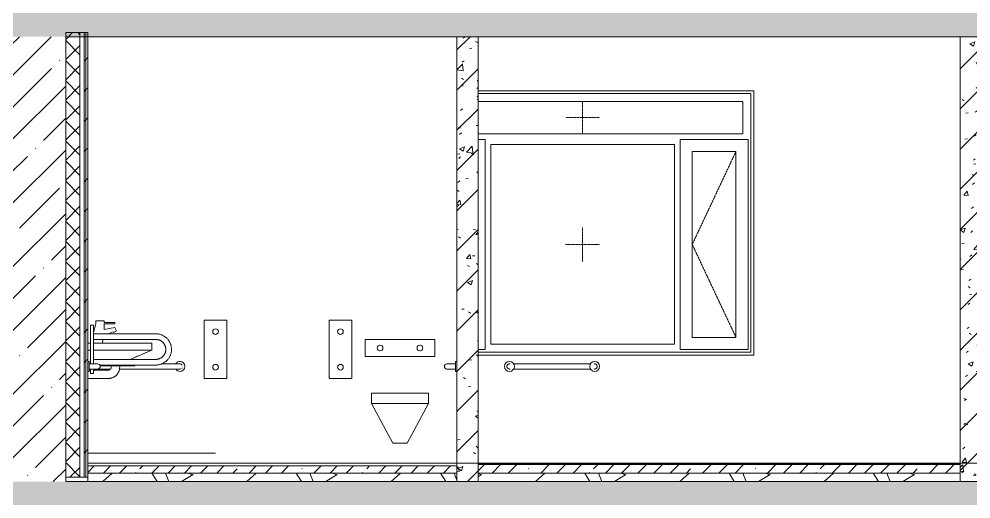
# Model space of a CAD drawing. Header units: millimetres. Extents: x -515342 to 330399, y -224905 to 507333.
# Drawn here: x 143477 to 150181, y 91179 to 94556 of the extents above; entities that cross this region are included whole.
import ezdxf

# ---------------------------------------------------------------- set-up
doc = ezdxf.new("R2010")
doc.units = ezdxf.units.MM
doc.linetypes.add('ASVP_Штриховая_ш2 п1', pattern=[3, 2, -1])
doc.layers.get('0').update_dxf_attribs({"lineweight": 0})
for name, color, linetype, lineweight in [('Линии', 7, 'Continuous', 0), ('Оборудование', 7, 'Continuous', 0), ('Окна', 7, 'Continuous', 0), ('Окна открывание', 7, 'Continuous', 0), ('Перекрытие', 7, 'Continuous', 0), ('Сантехника', 7, 'Continuous', 0), ('Стены внутренние', 7, 'Continuous', 0), ('Стены наружные', 7, 'Continuous', 0), ('Стены несущие', 7, 'Continuous', 0), ('Стены отделка', 7, 'Continuous', 0), ('Стены перегородки', 7, 'Continuous', 0), ('Стены штриховка', 7, 'Continuous', 0)]:
    doc.layers.add(name, color=color, linetype=linetype, lineweight=lineweight)
pattern_1 = [(45, (136801.12, 95610.5), (-224.5064, 224.5064), []), (45, (137025.63, 95610.5), (-224.5064, 224.5064), [396.875, -79.375, 3.353, -76.022])]
pattern_2 = [(45, (136801.12, 95610.5), (-141.4214, 141.4214), [])]
pattern_3 = [(50, (136801.12, 95610.5), (364.368, -31.878), [38.1, -419.1]), (355, (136801.12, 95610.5), (-70.486, 382.113), [30.48, -335.28]), (100.451, (136831.5, 95607.84), (293.885, 350.233), [32.38, -356.18]), (46.184, (136801.12, 95712.1), (542.158, -84.086), [57.15, -628.65]), (96.636, (136846.3, 95705.1), (474.805, 494.855), [48.57, -534.27]), (351.184, (136801.1, 95712.1), (474.81, 494.85), [45.72, -502.92]), (21, (136851.92, 95686.7), (303.2285, -204.5305), [38.1, -419.1]), (326, (136851.92, 95686.7), (123.604, 368.376), [30.48, -335.28]), (71.451, (136877.2, 95669.65), (426.834, 163.843), [32.38, -356.18]), (37.5, (136801.12, 95610.49), (6.1766, 169.1102), [16.764, -314.452, 16.764, -323.596, -336.55]), (37.5, (136801.12, 95610.49), (6.1766, 169.1102), [-671.576, 16.764, -319.786]), (7.5, (136801.12, 95610.5), (133.6389, 200.3615), [16.764, -177.292, 16.764, -306.832, -128.27]), (7.5, (136801.12, 95610.5), (133.6389, 200.3615), [-517.652, 16.764, -111.506]), (327.5, (136687.84, 95610.49), (271.1818, -11.4584), [16.764, -110.236, 16.764, -379.476, -525.78]), (327.5, (136687.84, 95610.49), (271.1818, -11.4584), [-523.24, 16.764, -509.016]), (317.5, (136637.04, 95610.5), (296.2585, 50.853), [16.764, -148.336, 16.764, -246.38, -373.38]), (317.5, (136637.04, 95610.5), (296.2585, 50.853), [-428.244, 16.764, -356.616])]
pattern_4 = [(45, (136801.12, 95610.5), (-106.066, 106.066), [])]
pattern_5 = [(228.013, (137532.64, 96626.49), (-8127.9666, -9144.02968), [136.69, -13532.193]), (184.97, (137441.203, 96524.893), (12191.99547, 1016.05502), [234.562, -23221.62]), (132.51, (137207.52, 96504.57), (10159.9124, -11176.07977), [165.393, -16373.89]), (267.274, (136811.283, 96250.573), (1015.88953, 20320.00577), [213.602, -21146.575]), (292.834, (136801.123, 96037.213), (-5080.07417, 12191.97012), [209.453, -20735.923]), (357.274, (136882.403, 95844.173), (-20320.00577, 1015.88953), [213.602, -21146.575]), (37.694, (137095.763, 95834.013), (-13208.04272, -10159.94461), [282.477, -27965.247]), (72.255, (137319.283, 96006.733), (7112.12749, 22351.9589), [266.688, -26402.102]), (121.43, (137400.563, 96260.733), (-8128.10005, 13207.93827), [214.325, -21218.218]), (175.236, (137288.8, 96443.61), (11175.99406, -1016.0697), [244.685, -11989.575]), (222.397, (137044.963, 96463.933), (-12192.085586, -11175.90729), [316.43, -31326.71]), (138.814, (137817.12, 96240.41), (-7111.9922, 6096.0098), [108, -10692.226]), (171.469, (137735.843, 96311.533), (13207.99153, -2032.05404), [205.473, -20341.855]), (225, (137532.64, 96342), (1e-13, -1016), [143.684, -1293.16]), (203.199, (137461.52, 96463.93), (5079.9856, 2032.0367), [77.377, -7660.25]), (291.801, (137390.4, 96433.45), (-1015.9787, 3048.0072), [109.426, -5361.9]), (30.964, (137431.04, 96331.85), (3047.9913, 2032.0134), [177.73, -5746.52]), (161.565, (137583.44, 96423.3), (2031.999, -1016.0024), [128.515, -3084.36]), (16.39, (136801.12, 96433.453), (10159.97517, 3048.0812), [180.035, -17823.53]), (70.346, (136973.84, 96484.25), (-4064.0339, -11175.98797), [151.04, -14952.887]), (293.199, (137583.44, 96626.49), (-2032.0367, 5079.9856), [154.75, -7582.873]), (343.61, (137644.4, 96484.253), (-10159.97517, 3048.0812), [180.035, -17823.53]), (339.444, (136801.12, 95803.53), (-5080.0015, 2031.9962), [173.614, -8507.094]), (294.775, (136963.68, 95742.57), (-5079.9732, 11176.0126), [145.47, -14401.437]), (66.801, (137593.6, 95610.49), (2032.0367, 5079.9856), [154.75, -7582.873]), (17.354, (137654.56, 95752.73), (-13208.0015, -4063.99474), [170.313, -16860.95]), (69.444, (137095.76, 95610.49), (-2031.9962, -5080.0015), [86.807, -8593.9]), (101.31, (137532.64, 95610.5), (-1016.0048, 4063.999), [51.806, -5128.797]), (165.964, (137522.48, 95661.3), (3048.0036, -1015.9877), [209.453, -3979.62]), (186.009, (137319.28, 95712.093), (10159.99987, 1015.9998), [194.107, -19216.546]), (303.69, (137431.04, 96240.4), (-1015.9976, 2032.0017), [146.53, -3516.71]), (353.157, (137512.323, 96118.493), (17271.99206, -2032.06884), [255.823, -25326.404]), (60.945, (137766.32, 96088.01), (-4064.0497, -7111.97225), [104.603, -10355.757]), (90, (137817.1, 96179.5), (-1016, 1016), [60.96, -955.04]), (120.256, (137298.96, 95742.57), (4063.9449, -7112.03103), [141.147, -13973.576]), (48.013, (137227.84, 95864.49), (8127.9666, 9144.02968), [273.377, -13395.505]), (0, (137410.7, 96067.7), (1016, 1016), [264.16, -751.84]), (325.305, (137674.88, 96067.69), (-10160.01873, 7111.97318), [160.644, -15903.726]), (254.055, (137806.96, 95976.25), (-1015.9713, -4064.0072), [147.93, -7248.66]), (207.646, (137766.323, 95834.013), (-19303.99578, -10160.00796), [240.858, -23844.986]), (175.426, (137552.963, 95722.253), (-13207.99929, 1016.01778), [254.812, -25226.34])]
pattern_6 = [(45, (136801.12, 95610.5), (-114.0493, 114.0493), []), (45, (136915.17, 95610.5), (-114.0493, 114.0493), [201.613, -40.323, 3.353, -36.97])]

# ---------------------------------------------------------------- blocks, each defined once
blk = doc.blocks.new('Окно_ПВХ_3Створки_1Фрамуга-верх - АР_Окно_ОП_1820_h_х2370_3ст2фр-в-V32-О_АР_П_Разрез 1-1')
at = {"layer": 'Окна'}
h = blk.add_hatch(dxfattribs=at)
h.set_pattern_fill('FP_5', color=256, style=0, pattern_type=2)
h.set_pattern_definition([(236.31, (49717.4, 8823.7), (-1777.996, -3556.002), [641.07, -5769.6]), (236.31, (49752.95, 8717), (-1777.996, -3556.002), [384.64, -6026.03]), (236.31, (49539.6, 8717), (-1777.996, -3556.002), [384.64, -6026.03])])
h.paths.add_polyline_path([(60067.1, 4285), (60375.1, 4285), (60375.1, 5593), (60067.1, 5593), (60067.1, 4593)])
at = {"layer": 'Окна', "color": 253, "true_color": 0xaaaaaa}
for p, q in [((58560, 6000), (60480.1, 6000)), ((58560, 6000), (60480.1, 6000)), ((60480.1, 6000), (60480.1, 4180)), ((60480.1, 6000), (60480.1, 4180)), ((60424.1, 5944), (58560, 5944)), ((60424.1, 5718), (60424.1, 5944)), ((60424.1, 5718), (58560, 5718)), ((58608.1, 5678), (58560, 5678)), ((58608.1, 4200), (58608.1, 5678)), ((58648.1, 5642), (58648.1, 4236)), ((59942.1, 5642), (58648.1, 5642)), ((59942.1, 5642), (59942.1, 4236)), ((60460.1, 5678), (59982.1, 5678)), ((59982.1, 4200), (59982.1, 5678)), ((60460.1, 4200), (60460.1, 5678)), ((60067.1, 5593), (60375.1, 5593)), ((60067.1, 4285), (60067.1, 5593)), ((60375.1, 5593), (60375.1, 4285)), ((58648.1, 4236), (59942.1, 4236)), ((60375.1, 4285), (60067.1, 4285)), ((58560, 4200), (58608.1, 4200)), ((60480.1, 4180), (58560, 4180)), ((60480.1, 4180), (58560, 4180)), ((59982.1, 4200), (60460.1, 4200))]:
    blk.add_line(p, q, dxfattribs=at)
at = {"layer": 'Окна открывание', "linetype": 'ASVP_Штриховая_ш2 п1'}
for p, q in [((59295.1, 5718), (59295.1, 5944)), ((59415.1, 5831), (59175.1, 5831)), ((60375.1, 5593), (60067.1, 4939)), ((59295.1, 4819), (59295.1, 5059)), ((59175.1, 4939), (59415.1, 4939)), ((60067.1, 4939), (60375.1, 4285))]:
    blk.add_line(p, q, dxfattribs=at)
blk = doc.blocks.new('СД_Люблино_Фасады_rvt-1-О_АР_П_Разрез 1-1')
at = {"layer": 'Стены внутренние'}
for p, q in [((58560, 6020), (60500.1, 6020)), ((60500.1, 6020), (60500.1, 4160)), ((60500.1, 4160), (58560, 4160))]:
    blk.add_line(p, q, dxfattribs=at)
at = {"layer": 'Окна', "lineweight": 9}
blk.add_blockref('Окно_ПВХ_3Створки_1Фрамуга-верх - АР_Окно_ОП_1820_h_х2370_3ст2фр-в-V32-О_АР_П_Разрез 1-1', (0, 0), dxfattribs=at)
blk = doc.blocks.new('Опорный поручень - Опорный поручень для раковины-V6-О_АР_П_Разрез 1-1')
at = {"layer": 'Оборудование'}
for p, q in [((55830, 4098), (55830, 4370)), ((55830, 4370), (55850, 4370)), ((55850, 4370), (55850, 4098)), ((56290, 4310), (55850, 4310)), ((55850, 4270), (56290, 4270)), ((56290, 4130), (55850, 4130)), ((55896, 4090), (56290, 4090)), ((55830, 4030), (55830, 4062)), ((55830, 4030), (55850, 4030)), ((55850, 4062), (55850, 4030))]:
    blk.add_line(p, q, dxfattribs=at)
at = {"layer": 'Оборудование', "flags": 128}
for points in [[(56290, 4090), (56294.4, 4090.1), (56298.8, 4090.4), (56303.2, 4090.8), (56307.5, 4091.4), (56311.9, 4092.2), (56316.1, 4093.2), (56320.4, 4094.3), (56324.6, 4095.6), (56328.8, 4097.1), (56332.8, 4098.7), (56336.9, 4100.5), (56340.8, 4102.4), (56344.7, 4104.5), (56348.4, 4106.8), (56352.1, 4109.2), (56355.7, 4111.8), (56359.2, 4114.5), (56362.5, 4117.3), (56365.8, 4120.3), (56368.9, 4123.4), (56371.9, 4126.6), (56374.8, 4129.9), (56377.5, 4133.4), (56380.1, 4136.9), (56382.6, 4140.6), (56384.9, 4144.3), (56387, 4148.2), (56389, 4152.1), (56390.8, 4156.1), (56392.5, 4160.1), (56394, 4164.3), (56395.4, 4168.5), (56396.6, 4172.7), (56397.6, 4177), (56398.4, 4181.3), (56399.1, 4185.7), (56399.5, 4190), (56399.9, 4194.4), (56400, 4198.8), (56400, 4203.2), (56399.7, 4207.6), (56399.3, 4212), (56398.8, 4216.4), (56398, 4220.7), (56397.1, 4225), (56396, 4229.3), (56394.8, 4233.5), (56393.4, 4237.6), (56391.8, 4241.7), (56390, 4245.8), (56388.1, 4249.7), (56386, 4253.6), (56383.8, 4257.4), (56381.5, 4261.1), (56378.9, 4264.7), (56376.3, 4268.2), (56373.5, 4271.6), (56370.5, 4274.9), (56367.5, 4278.1), (56364.3, 4281.1), (56361, 4284), (56357.6, 4286.8), (56354.1, 4289.4), (56350.4, 4291.9), (56346.7, 4294.3), (56342.9, 4296.4), (56339, 4298.5), (56335, 4300.4), (56331, 4302.1), (56326.8, 4303.6), (56322.7, 4305), (56318.4, 4306.3), (56314.2, 4307.3), (56309.9, 4308.2), (56305.5, 4308.9), (56301.2, 4309.4), (56296.8, 4309.8), (56292.4, 4310), (56290, 4310)], [(56290, 4270), (56292.8, 4269.9), (56295.6, 4269.8), (56298.4, 4269.5), (56301.2, 4269.1), (56303.9, 4268.6), (56306.6, 4268), (56309.3, 4267.3), (56312, 4266.4), (56314.7, 4265.5), (56317.3, 4264.5), (56319.8, 4263.3), (56322.3, 4262.1), (56324.8, 4260.7), (56327.2, 4259.3), (56329.5, 4257.8), (56331.8, 4256.1), (56334, 4254.4), (56336.2, 4252.6), (56338.2, 4250.7), (56340.2, 4248.8), (56342.1, 4246.7), (56344, 4244.6), (56345.7, 4242.4), (56347.3, 4240.1), (56348.9, 4237.8), (56350.4, 4235.4), (56351.7, 4233), (56353, 4230.5), (56354.2, 4228), (56355.2, 4225.4), (56356.2, 4222.7), (56357.1, 4220.1), (56357.8, 4217.4), (56358.5, 4214.6), (56359, 4211.9), (56359.4, 4209.1), (56359.7, 4206.3), (56359.9, 4203.6), (56360, 4200.8), (56360, 4198), (56359.8, 4195.2), (56359.6, 4192.4), (56359.2, 4189.6), (56358.8, 4186.8), (56358.2, 4184.1), (56357.5, 4181.4), (56356.7, 4178.7), (56355.8, 4176), (56354.8, 4173.4), (56353.7, 4170.9), (56352.4, 4168.3), (56351.1, 4165.9), (56349.7, 4163.5), (56348.2, 4161.1), (56346.6, 4158.8), (56344.9, 4156.6), (56343.1, 4154.4), (56341.3, 4152.3), (56339.3, 4150.3), (56337.3, 4148.4), (56335.2, 4146.5), (56333, 4144.8), (56330.8, 4143.1), (56328.5, 4141.5), (56326.1, 4140), (56323.7, 4138.6), (56321.2, 4137.3), (56318.6, 4136.1), (56316.1, 4135), (56313.4, 4134), (56310.8, 4133.2), (56308.1, 4132.4), (56305.4, 4131.7), (56302.6, 4131.2), (56299.9, 4130.7), (56297.1, 4130.4), (56294.3, 4130.1), (56291.5, 4130), (56290, 4130)]]:
    blk.add_lwpolyline(points, dxfattribs=at)
blk = doc.blocks.new('Опорный поручень - Откидной поручень для унитаза-V177-О_АР_П_Разрез 1-1')
at = {"layer": 'Оборудование'}
for p, q in [((57510, 4405), (57510, 3995)), ((57670, 4405), (57510, 4405)), ((57670, 3995), (57670, 4405)), ((57510, 3995), (57670, 3995))]:
    blk.add_line(p, q, dxfattribs=at)
for centre, start, end in [((57590, 4325), 90, 270), ((57590, 4325), 270, 90), ((57590, 4075), 90, 270), ((57590, 4075), 270, 90)]:
    blk.add_arc(centre, 20, start, end, dxfattribs=at)
blk = doc.blocks.new('МГН_Санузел_Поручень горизонтальный - АР_Сантехнические приборы_МГН_Поручень горизонтальный-3156318-О_АР_П_Разрез 1-1')
at = {"layer": 'Сантехника'}
for p, q in [((93460, 698), (93520, 698)), ((93520, 698), (93460, 698)), ((93520, 698), (93520, 715)), ((93520, 715), (93530, 715)), ((93520, 715), (93530, 715)), ((93520, 645), (93520, 715)), ((93530, 715), (93530, 645)), ((93530, 715), (93530, 645)), ((93520, 662), (93460, 662)), ((93520, 662), (93460, 662)), ((93520, 645), (93520, 662)), ((93530, 645), (93520, 645)), ((93520, 645), (93530, 645))]:
    blk.add_line(p, q, dxfattribs=at)
blk.add_arc((93460, 680), 18, 90, 270, dxfattribs=at)
blk.add_arc((93460, 680), 18, 90, 270, dxfattribs=at)
blk = doc.blocks.new('Унитаз - Общественные _МГН_ - Объем смыва более 6_1 л-8747126-О_АР_П_Разрез 1-1')
at = {"layer": 'Сантехника'}
for p, q in [((92883.5, 750), (92883.5, 870)), ((92883.5, 870), (93375.4, 870)), ((93375.4, 870), (93375.4, 750)), ((93375.4, 750), (92883.5, 750)), ((92929.4, 492.4), (93329.4, 492.4)), ((92929.4, 420), (92929.4, 492.4)), ((93329.4, 492.4), (93329.4, 420)), ((92929.4, 420), (93329.4, 420)), ((93079.4, 140), (92929.4, 420)), ((92929.4, 420), (93329.4, 420)), ((93179.4, 140), (93329.4, 420)), ((93179.4, 140), (93079.4, 140))]:
    blk.add_line(p, q, dxfattribs=at)
for centre, start, end in [((92989.4, 810), 360, 180), ((92989.4, 810), 180, 360), ((93269.4, 810), 360, 180), ((93269.4, 810), 180, 360)]:
    blk.add_arc(centre, 20, start, end, dxfattribs=at)
for points in [[(92987.1, 829.9), (92986.7, 829.8), (92986.3, 829.8), (92985.9, 829.7)], [(92992.8, 829.7), (92992.4, 829.8), (92992.1, 829.8), (92991.7, 829.9)], [(93267.2, 829.9), (93266.8, 829.8), (93266.4, 829.8), (93266, 829.7)], [(93272.9, 829.7), (93272.5, 829.8), (93272.1, 829.8), (93271.7, 829.9)], [(92985.9, 790.3), (92986.3, 790.2), (92986.7, 790.2), (92987.1, 790.1)], [(92991.7, 790.1), (92992.1, 790.2), (92992.4, 790.2), (92992.8, 790.3)], [(93266, 790.3), (93266.4, 790.2), (93266.8, 790.2), (93267.2, 790.1)], [(93271.7, 790.1), (93272.1, 790.2), (93272.5, 790.2), (93272.9, 790.3)]]:
    blk.add_open_spline(points, degree=3, dxfattribs=at)
blk = doc.blocks.new('2D_Трап_1200хх900 - АР_Сантехнические приборы_Трап-10140339-О_АР_П_Разрез 1-1')
at = {"layer": 'Сантехника'}
for p, q in [((91305, 70), (90930, 70)), ((91305, 70), (90930, 70)), ((91305, 70), (91455, 70)), ((91455, 70), (91305, 70)), ((91455, 70), (91830, 70)), ((91455, 70), (91830, 70))]:
    blk.add_line(p, q, dxfattribs=at)
blk = doc.blocks.new('Раковина для МГН 600х450 - Раковина для МГН 600х450-V178-О_АР_П_Разрез 1-1')
at = {"layer": 'Сантехника'}
for p, q in [((55866.2, 4380.2), (55850, 4319.6)), ((55926.2, 4400.2), (55866.2, 4400.2)), ((55866.2, 4400.2), (55866.2, 4380.2)), ((55926.2, 4390.2), (55926.2, 4400.2)), ((56001.2, 4390.2), (55926.2, 4390.2)), ((55926.2, 4340.2), (55926.2, 4380.2)), ((55926.2, 4380.2), (56001.2, 4380.2)), ((56001.2, 4380.2), (56001.2, 4390.2)), ((56001.2, 4353.5), (55926.2, 4340.2)), ((55953.3, 4310), (55988.5, 4322.8)), ((55988.5, 4322.8), (55992.1, 4319.3)), ((55992.1, 4319.3), (56013.7, 4331.8)), ((56013.7, 4331.8), (56001.2, 4353.5)), ((55810, 4245), (55829.9, 4245)), ((55849.9, 4245), (56221, 4245)), ((55911.5, 4245), (55918.2, 4270.1)), ((56221, 4245), (56260.9, 4245)), ((56260.9, 4245), (56261, 4245)), ((56260.9, 4245), (56260.9, 4195)), ((56261, 4195), (56261, 4245)), ((56261, 4195), (56261, 4245)), ((55829.9, 4195), (55810, 4195)), ((55810, 4195), (55829.9, 4195)), ((56221, 4195), (55849.9, 4195)), ((55849.9, 4195), (56221, 4195)), ((56261, 4195), (56109.7, 4130)), ((56261, 4195), (56200.6, 4169)), ((56260.9, 4195), (56217.2, 4176.2)), ((56242.2, 4195), (56221, 4195)), ((56255.4, 4195), (56243, 4195)), ((56260.9, 4195), (56258.1, 4195)), ((56261, 4195), (56260.9, 4195)), ((56260.9, 4195), (56261, 4195)), ((56261, 4195), (56260.9, 4195)), ((56016.6, 4090), (56005, 4085)), ((56165.7, 4154.1), (56109.7, 4130)), ((55830, 4055), (55820, 4055)), ((55955, 4055), (55850, 4055)), ((56005, 4085), (55897.2, 4085)), ((55975, 4085), (55975, 4075)), ((56143.6, 4085), (56005, 4085)), ((56035, 4075), (56035, 4085)), ((55810, 3995), (55955, 3995))]:
    blk.add_line(p, q, dxfattribs=at)
at = {"layer": 'Сантехника', "flags": 128}
for points in [[(55955, 3995), (55958.2, 3995.1), (55961.4, 3995.3), (55964.6, 3995.6), (55967.7, 3996), (55970.9, 3996.6), (55974, 3997.3), (55977.1, 3998.1), (55980.2, 3999.1), (55983.2, 4000.1), (55986.2, 4001.3), (55989.1, 4002.6), (55991.9, 4004), (55994.8, 4005.6), (55997.5, 4007.2), (56000.2, 4009), (56002.8, 4010.8), (56005.3, 4012.8), (56007.8, 4014.9), (56010.1, 4017), (56012.4, 4019.3), (56014.6, 4021.6), (56016.7, 4024), (56018.6, 4026.5), (56020.5, 4029.1), (56022.3, 4031.8), (56024, 4034.5), (56025.6, 4037.3), (56027, 4040.1), (56028.3, 4043.1), (56029.6, 4046), (56030.7, 4049), (56031.6, 4052.1), (56032.5, 4055.1), (56033.2, 4058.3), (56033.8, 4061.4), (56034.3, 4064.6), (56034.7, 4067.7), (56034.9, 4070.9), (56035, 4074.1), (56035, 4075)], [(55975, 4075), (55975, 4074.2), (55974.9, 4073.4), (55974.9, 4072.6), (55974.7, 4071.8), (55974.6, 4071), (55974.4, 4070.2), (55974.2, 4069.5), (55974, 4068.7), (55973.7, 4068), (55973.4, 4067.2), (55973.1, 4066.5), (55972.7, 4065.8), (55972.4, 4065.1), (55971.9, 4064.4), (55971.5, 4063.7), (55971, 4063.1), (55970.6, 4062.4), (55970, 4061.8), (55969.5, 4061.2), (55968.9, 4060.7), (55968.3, 4060.1), (55967.7, 4059.6), (55967.1, 4059.1), (55966.5, 4058.6), (55965.8, 4058.2), (55965.1, 4057.8), (55964.4, 4057.4), (55963.7, 4057), (55963, 4056.7), (55962.2, 4056.4), (55961.5, 4056.1), (55960.7, 4055.8), (55960, 4055.6), (55959.2, 4055.4), (55958.4, 4055.3), (55957.6, 4055.2), (55956.8, 4055.1), (55956, 4055), (55955.2, 4055), (55955, 4055)]]:
    blk.add_lwpolyline(points, dxfattribs=at)
blk = doc.blocks.new('МГН_Санузел_Поручень горизонтальный - АР_Сантехнические приборы_МГН_Поручень горизонтальный-V4-О_АР_П_Разрез 1-1')
at = {"layer": 'Сантехника'}
for p, q in [((90940, 715), (90930, 715)), ((90930, 715), (90930, 645)), ((90940, 715), (90930, 715)), ((90930, 715), (90930, 645)), ((90940, 698), (90940, 715)), ((90940, 645), (90940, 715)), ((91000, 698), (90940, 698)), ((90940, 698), (91000, 698)), ((90930, 645), (90940, 645)), ((90940, 645), (90930, 645)), ((90940, 645), (90940, 662)), ((90940, 662), (91000, 662)), ((90940, 662), (91000, 662))]:
    blk.add_line(p, q, dxfattribs=at)
blk.add_arc((91000, 680), 18, 270, 90, dxfattribs=at)
blk.add_arc((91000, 680), 18, 270, 90, dxfattribs=at)
blk = doc.blocks.new('МГН_Санузел_Поручень горизонтальный - АР_Сантехнические приборы_МГН_Поручень горизонтальный-V179-О_АР_П_Разрез 1-1')
at = {"layer": 'Сантехника'}
for p, q in [((56420, 4098), (56329.1, 4098)), ((55900, 4062), (55969.6, 4062)), ((56032.1, 4062), (56420, 4062))]:
    blk.add_line(p, q, dxfattribs=at)
at = {"layer": 'Сантехника', "flags": 128}
for points in [[(56460, 4098), (56460, 4098), (56459.9, 4098), (56459.7, 4098), (56459.5, 4098), (56459.2, 4098), (56458.9, 4098), (56458.4, 4098), (56458, 4098), (56457.4, 4098), (56456.8, 4098), (56456.2, 4098), (56455.5, 4098), (56454.7, 4098), (56453.9, 4098), (56453, 4098), (56452.1, 4098), (56451.1, 4098), (56450.1, 4098), (56449, 4098), (56447.9, 4098), (56446.7, 4098), (56445.5, 4098), (56444.2, 4098), (56442.9, 4098), (56441.6, 4098), (56440.2, 4098), (56438.9, 4098), (56437.4, 4098), (56436, 4098), (56434.5, 4098), (56433, 4098), (56431.5, 4098), (56429.9, 4098), (56428.4, 4098), (56426.8, 4098), (56425.2, 4098), (56423.6, 4098), (56422, 4098), (56420.4, 4098), (56420, 4098)], [(55881.1, 4062), (55882.6, 4062), (55884, 4062), (55885.5, 4062), (55887, 4062), (55888.5, 4062), (55890.1, 4062), (55891.6, 4062), (55893.2, 4062), (55894.8, 4062), (55896.4, 4062), (55898, 4062), (55899.6, 4062), (55900, 4062)], [(56420, 4062), (56421.6, 4062), (56423.2, 4062), (56424.8, 4062), (56426.4, 4062), (56427.9, 4062), (56429.5, 4062), (56431.1, 4062), (56432.6, 4062), (56434.1, 4062), (56435.6, 4062), (56437, 4062), (56438.5, 4062), (56439.9, 4062), (56441.2, 4062), (56442.6, 4062), (56443.9, 4062), (56445.2, 4062), (56446.4, 4062), (56447.6, 4062), (56448.7, 4062), (56449.8, 4062), (56450.8, 4062), (56451.8, 4062), (56452.8, 4062), (56453.7, 4062), (56454.5, 4062), (56455.3, 4062), (56456, 4062), (56456.7, 4062), (56457.3, 4062), (56457.8, 4062), (56458.3, 4062), (56458.7, 4062), (56459.1, 4062), (56459.4, 4062), (56459.7, 4062), (56459.8, 4062), (56459.9, 4062), (56460, 4062), (56460, 4062)]]:
    blk.add_lwpolyline(points, dxfattribs=at)
at = {"layer": 'Сантехника'}
for centre, radius, start, end in [((56460, 4080), 35, 90, 149.8098), ((56460, 4080), 18, 90, 98.45953), ((56460, 4080), 35, 270, 90), ((56460, 4080), 18, 30, 90), ((55860, 4080), 35, 315, 329.8098), ((56460, 4080), 35, 210.1902, 270), ((56460, 4080), 18, 260.21954, 270), ((56460, 4080), 18, 270, 300), ((56460, 4080), 18, 315, 330)]:
    blk.add_arc(centre, radius, start, end, dxfattribs=at)
blk = doc.blocks.new('МГН_Санузел_Поручень горизонтальный - АР_Сантехнические приборы_МГН_Поручень горизонтальный_на дверь-10674815-О_АР_П_Разрез 1-1')
at = {"layer": 'Сантехника'}
for p, q in [((94460, 698), (93940, 698)), ((93940, 662), (94460, 662))]:
    blk.add_line(p, q, dxfattribs=at)
at = {"layer": 'Сантехника', "flags": 128}
for points in [[(93899.3, 662), (93898.6, 662.1), (93897.8, 662.1), (93897.1, 662.2), (93896.4, 662.4), (93895.7, 662.5), (93895, 662.7), (93894.3, 662.9), (93893.7, 663.2), (93893, 663.4), (93892.3, 663.7), (93891.7, 664), (93891.1, 664.4), (93890.4, 664.7), (93889.8, 665.1), (93889.3, 665.6), (93888.7, 666), (93888.1, 666.5), (93887.6, 667), (93887.1, 667.5), (93886.6, 668), (93886.1, 668.5), (93885.7, 669.1), (93885.3, 669.7), (93884.9, 670.3), (93884.5, 670.9), (93884.1, 671.5), (93883.8, 672.2), (93883.5, 672.8), (93883.2, 673.5), (93883, 674.2), (93882.8, 674.8), (93882.6, 675.5), (93882.4, 676.2), (93882.3, 676.9), (93882.2, 677.7), (93882.1, 678.4), (93882, 679.1), (93882, 679.8), (93882, 680.5), (93882, 681.2), (93882.1, 682), (93882.2, 682.7), (93882.3, 683.4), (93882.5, 684.1), (93882.6, 684.8), (93882.9, 685.5), (93883.1, 686.2), (93883.3, 686.8), (93883.6, 687.5), (93883.9, 688.1), (93884.3, 688.8), (93884.6, 689.4), (93885, 690), (93885.4, 690.6), (93885.9, 691.2), (93886.3, 691.7), (93886.8, 692.3), (93887.3, 692.8), (93887.8, 693.3), (93888.4, 693.7), (93888.9, 694.2), (93889.5, 694.6), (93890.1, 695), (93890.7, 695.4), (93891.3, 695.8), (93892, 696.1), (93892.6, 696.4), (93893.3, 696.7), (93894, 697), (93894.7, 697.2), (93895.3, 697.4), (93896, 697.6), (93896.7, 697.7), (93897.5, 697.8), (93898.2, 697.9), (93898.9, 698), (93899.6, 698)], [(93900, 698), (93900.1, 698), (93900.3, 698), (93900.5, 698), (93900.8, 698), (93901.1, 698), (93901.6, 698), (93902, 698), (93902.6, 698), (93903.2, 698), (93903.8, 698), (93904.5, 698)], [(93930.1, 698), (93931.6, 698), (93933.2, 698), (93934.8, 698), (93936.4, 698), (93938, 698), (93939.6, 698), (93940, 698)], [(94460, 698), (94461.6, 698), (94463.2, 698), (94464.8, 698), (94466.4, 698), (94467.9, 698), (94469.5, 698)], [(94496, 698), (94496.7, 698), (94497.3, 698), (94497.8, 698), (94498.3, 698), (94498.7, 698), (94499.1, 698), (94499.4, 698), (94499.7, 698), (94499.8, 698), (94499.9, 698), (94500, 698)], [(94500.7, 698), (94501.4, 697.9), (94502.2, 697.9), (94502.9, 697.8), (94503.6, 697.6), (94504.3, 697.5), (94505, 697.3), (94505.7, 697.1), (94506.3, 696.8), (94507, 696.6), (94507.7, 696.3), (94508.3, 696), (94508.9, 695.6), (94509.6, 695.3), (94510.2, 694.9), (94510.7, 694.4), (94511.3, 694), (94511.9, 693.5), (94512.4, 693), (94512.9, 692.5), (94513.4, 692), (94513.9, 691.5), (94514.3, 690.9), (94514.7, 690.3), (94515.1, 689.7), (94515.5, 689.1), (94515.9, 688.5), (94516.2, 687.8), (94516.5, 687.2), (94516.8, 686.5), (94517, 685.8), (94517.2, 685.2), (94517.4, 684.5), (94517.6, 683.8), (94517.7, 683.1), (94517.8, 682.3), (94517.9, 681.6), (94518, 680.9), (94518, 680.2), (94518, 679.5), (94518, 678.8), (94517.9, 678), (94517.8, 677.3), (94517.7, 676.6), (94517.5, 675.9), (94517.4, 675.2), (94517.1, 674.5), (94516.9, 673.8), (94516.7, 673.2), (94516.4, 672.5), (94516.1, 671.9), (94515.7, 671.2), (94515.4, 670.6), (94515, 670), (94514.6, 669.4), (94514.1, 668.8), (94513.7, 668.3), (94513.2, 667.7), (94512.7, 667.2), (94512.2, 666.7), (94511.6, 666.3), (94511.1, 665.8), (94510.5, 665.4), (94509.9, 665), (94509.3, 664.6), (94508.7, 664.2), (94508, 663.9), (94507.4, 663.6), (94506.7, 663.3), (94506, 663), (94505.3, 662.8), (94504.7, 662.6), (94504, 662.4), (94503.3, 662.3), (94502.5, 662.2), (94501.8, 662.1), (94501.1, 662), (94500.4, 662)], [(93904, 662), (93903.3, 662), (93902.7, 662), (93902.2, 662), (93901.7, 662), (93901.3, 662), (93900.9, 662), (93900.6, 662), (93900.3, 662), (93900.2, 662), (93900.1, 662), (93900, 662)], [(93940, 662), (93938.4, 662), (93936.8, 662), (93935.2, 662), (93933.6, 662), (93932.1, 662), (93930.5, 662)], [(94469.9, 662), (94468.4, 662), (94466.8, 662), (94465.2, 662), (94463.6, 662), (94462, 662), (94460.4, 662), (94460, 662)], [(94500, 662), (94499.9, 662), (94499.7, 662), (94499.5, 662), (94499.2, 662), (94498.9, 662), (94498.4, 662), (94498, 662), (94497.4, 662), (94496.8, 662), (94496.2, 662), (94495.5, 662)]]:
    blk.add_lwpolyline(points, dxfattribs=at)
at = {"layer": 'Сантехника'}
for centre, start, end in [((93900, 680), 90, 270), ((93900, 680), 270, 90), ((94500, 680), 90, 270), ((94500, 680), 270, 90)]:
    blk.add_arc(centre, 35, start, end, dxfattribs=at)

msp = doc.modelspace()

# ---------------------------------------------------------------- hatches: boundary and pattern name
at = {"layer": 'Перекрытие'}
h = msp.add_hatch(dxfattribs=at)
h.set_pattern_fill('FP_1', color=256, style=0, pattern_type=2)
h.set_pattern_definition(pattern_1)
h.paths.add_polyline_path([(87845.5296, 94431.3929), (137410.5296, 94431.3929), (137410.5296, 94651.3929), (87845.5296, 94651.3929), (87845.5296, 94435.9791)])
h.paths.add_polyline_path([(141249.4004, 94431.3929), (190085.5296, 94431.3929), (190085.5296, 94651.3929), (140610.5296, 94651.3929), (140610.5296, 94431.3929), (141042.2088, 94431.3929)])
h = msp.add_hatch(dxfattribs=at)
h.set_pattern_fill('FP_19', color=256, style=0, pattern_type=2)
h.set_pattern_definition(pattern_6)
h.paths.add_polyline_path([(145807.6153, 91361.3929), (146560.5296, 91361.3929), (146560.5296, 91411.3929), (143960.5296, 91411.3929), (143960.5296, 91361.3929), (144978.849, 91361.3929)])
h = msp.add_hatch(dxfattribs=at)
h.set_pattern_fill('FP_19', color=256, style=0, pattern_type=2)
h.set_pattern_definition(pattern_6)
h.paths.add_polyline_path([(149951.447, 91421.3929), (150105.5296, 91421.3929), (150105.5296, 91429.3929), (146710.5296, 91429.3929), (146710.5296, 91421.3929), (149744.2555, 91421.3929)])
h = msp.add_hatch(dxfattribs=at)
h.set_pattern_fill('FP_19', color=256, style=0, pattern_type=2)
h.set_pattern_definition(pattern_6)
h.paths.add_polyline_path([(149951.447, 91361.3929), (150105.5296, 91361.3929), (150105.5296, 91421.3929), (146710.5296, 91421.3929), (146710.5296, 91361.3929), (149744.2555, 91361.3929)])
h = msp.add_hatch(dxfattribs=at)
h.set_pattern_fill('FP_23', color=256, style=0, pattern_type=2)
h.set_pattern_definition(pattern_5)
h.paths.add_polyline_path([(145807.6153, 91301.3929), (146560.5296, 91301.3929), (146560.5296, 91361.3929), (143960.5296, 91361.3929), (143960.5296, 91301.3929), (144978.849, 91301.3929)])
h = msp.add_hatch(dxfattribs=at)
h.set_pattern_fill('FP_23', color=256, style=0, pattern_type=2)
h.set_pattern_definition(pattern_5)
h.paths.add_polyline_path([(149951.447, 91301.3929), (150105.5296, 91301.3929), (150105.5296, 91361.3929), (146710.5296, 91361.3929), (146710.5296, 91301.3929), (149744.2555, 91301.3929)])
h = msp.add_hatch(dxfattribs=at)
h.set_pattern_fill('FP_1', color=256, style=0, pattern_type=2)
h.set_pattern_definition(pattern_1)
h.paths.add_polyline_path([(190085.5296, 91081.3929), (190085.5296, 91301.3929), (141000.5296, 91301.3929), (141000.5296, 91081.3929), (189732.2317, 91081.3929)])
h.paths.add_polyline_path([(87845.5296, 91081.3929), (137020.5296, 91081.3929), (137020.5296, 91301.3929), (87845.5296, 91301.3929)])
at = {"layer": 'Стены внутренние'}
h = msp.add_hatch(dxfattribs=at)
h.set_pattern_fill('FP_1', color=256, style=0, pattern_type=2)
h.set_pattern_definition(pattern_1)
h.paths.add_polyline_path([(143805.5296, 84641.3929), (143805.5296, 87681.3929), (143415.5296, 87681.3929), (143415.5296, 84641.3929)])
h.paths.add_polyline_path([(143735.6994, 87901.3929), (143805.5296, 87901.3929), (143805.5296, 91081.3929), (143415.5296, 91081.3929), (143415.5296, 87901.3929)])
h.paths.add_polyline_path([(143805.5296, 91301.3929), (143805.5296, 94431.3929), (143415.5296, 94431.3929), (143415.5296, 91301.3929)])
h.paths.add_polyline_path([(143805.5296, 94651.3929), (143805.5296, 97731.3929), (143415.5296, 97731.3929), (143415.5296, 94651.3929)])
h.paths.add_polyline_path([(143415.5296, 97951.3929), (143805.5296, 97951.3929), (143805.5296, 101317.7385), (143415.5296, 101317.7385), (143415.5296, 98128.4808)])
h = msp.add_hatch(dxfattribs=at)
h.set_pattern_fill('FP_9', color=256, style=0, pattern_type=2)
h.set_pattern_definition(pattern_4)
h.paths.add_polyline_path([(143935.5296, 91331.3929), (143948.0296, 91331.3929), (143948.0296, 94461.3929), (143935.5296, 94461.3929), (143935.5296, 91481.9777)])
h = msp.add_hatch(dxfattribs=at)
h.set_pattern_fill('FP_9', color=256, style=0, pattern_type=2)
h.set_pattern_definition(pattern_4)
h.paths.add_polyline_path([(143948.0296, 91331.3929), (143960.5296, 91331.3929), (143960.5296, 94461.3929), (143948.0296, 94461.3929), (143948.0296, 91481.9777)])
h = msp.add_hatch(dxfattribs=at)
h.set_pattern_fill('FP_2', color=256, style=0, pattern_type=2)
h.set_pattern_definition(pattern_2)
h.paths.add_polyline_path([(146710.5296, 91301.3929), (146710.5296, 94431.3929), (146560.5296, 94431.3929), (146560.5296, 91301.3929), (146636.3817, 91301.3929)])
h = msp.add_hatch(dxfattribs=at)
h.set_pattern_fill('FP_3', color=256, style=0, pattern_type=2)
h.set_pattern_definition(pattern_3)
h.paths.add_polyline_path([(146710.5296, 91301.3929), (146710.5296, 94431.3929), (146560.5296, 94431.3929), (146560.5296, 91301.3929), (146636.3817, 91301.3929)])
h = msp.add_hatch(dxfattribs=at)
h.set_pattern_fill('FP_2', color=256, style=0, pattern_type=2)
h.set_pattern_definition(pattern_2)
h.paths.add_polyline_path([(150105.5296, 91301.3929), (150255.5296, 91301.3929), (150255.5296, 94431.3929), (150105.5296, 94431.3929), (150105.5296, 91481.9777)])
h = msp.add_hatch(dxfattribs=at)
h.set_pattern_fill('FP_3', color=256, style=0, pattern_type=2)
h.set_pattern_definition(pattern_3)
h.paths.add_polyline_path([(150105.5296, 91301.3929), (150255.5296, 91301.3929), (150255.5296, 94431.3929), (150105.5296, 94431.3929), (150105.5296, 91481.9777)])
at = {"layer": 'Стены наружные'}
h = msp.add_hatch(dxfattribs=at)
h.set_pattern_fill('FP_4', color=256, style=0, pattern_type=2)
h.set_pattern_definition([(45, (136801.12, 95610.49), (-70.7107, 70.7107), []), (135, (136801.12, 95610.49), (-70.7107, -70.7107), [])])
h.paths.add_polyline_path([(143805.5296, 91331.3929), (143905.5296, 91331.3929), (143905.5296, 94461.3929), (143805.5296, 94461.3929), (143805.5296, 91481.9777)])

# ---------------------------------------------------------------- linework, layer by layer
at = {"layer": 'Линии'}
msp.add_line((143960.5296, 91431.3929), (189585.5296, 91431.3929), dxfattribs=at)
at = {"layer": 'Перекрытие'}
for p, q in [((143805.5296, 94431.3929), (190085.5296, 94431.3929)), ((146560.5296, 91431.3929), (143960.5296, 91431.3929)), ((143960.5296, 91411.3929), (143960.5296, 91301.3929)), ((146560.5296, 91411.3929), (143960.5296, 91411.3929)), ((146560.5296, 91301.3929), (146560.5296, 91411.3929)), ((150105.5296, 91431.3929), (146710.5296, 91431.3929)), ((150105.5296, 91429.3929), (146710.5296, 91429.3929)), ((146710.5296, 91421.3929), (146710.5296, 91301.3929)), ((150105.5296, 91421.3929), (146710.5296, 91421.3929)), ((150105.5296, 91301.3929), (150105.5296, 91421.3929)), ((146560.5296, 91361.3929), (143960.5296, 91361.3929)), ((150105.5296, 91361.3929), (146710.5296, 91361.3929)), ((190085.5296, 91301.3929), (143805.5296, 91301.3929))]:
    msp.add_line(p, q, dxfattribs=at)
at = {"layer": 'Стены несущие'}
msp.add_line((143805.5296, 91301.3929), (143805.5296, 94431.3929), dxfattribs=at)
at = {"layer": 'Стены отделка'}
for p, q in [((143960.5296, 94461.3929), (143805.5296, 94461.3929)), ((143805.5296, 94461.3929), (143805.5296, 94431.3929)), ((143905.5296, 91331.3929), (143905.5296, 94461.3929)), ((143960.5296, 92146.3929), (143960.5296, 94461.3929)), ((143960.5296, 91411.3929), (143960.5296, 92076.3929)), ((143805.5296, 91331.3929), (143960.5296, 91331.3929))]:
    msp.add_line(p, q, dxfattribs=at)
at = {"layer": 'Стены перегородки'}
for p, q in [((146560.5296, 94431.3929), (146560.5296, 92146.3929)), ((146710.5296, 91421.3929), (146710.5296, 94431.3929)), ((150105.5296, 94431.3929), (150105.5296, 91421.3929)), ((146560.5296, 92076.3929), (146560.5296, 91411.3929))]:
    msp.add_line(p, q, dxfattribs=at)
at = {"layer": 'Стены штриховка'}
for p, q in [((143935.5296, 94461.3929), (143935.5296, 91331.3929)), ((143948.0296, 94461.3929), (143948.0296, 91331.3929))]:
    msp.add_line(p, q, dxfattribs=at)

# ---------------------------------------------------------------- block references
msp.add_blockref('СД_Люблино_Фасады_rvt-1-О_АР_П_Разрез 1-1', (88150.5296, 88031.3929))
at = {"layer": 'Оборудование'}
for name, p in [('Опорный поручень - Опорный поручень для раковины-V6-О_АР_П_Разрез 1-1', (88150.5296, 88031.3929)), ('Опорный поручень - Откидной поручень для унитаза-V177-О_АР_П_Разрез 1-1', (87270.5296, 88031.3929)), ('Опорный поручень - Откидной поручень для унитаза-V177-О_АР_П_Разрез 1-1', (88150.5296, 88031.3929))]:
    msp.add_blockref(name, p, dxfattribs=at)
at = {"layer": 'Сантехника'}
for name, p in [('Раковина для МГН 600х450 - Раковина для МГН 600х450-V178-О_АР_П_Разрез 1-1', (88150.5296, 88031.3929)), ('Унитаз - Общественные _МГН_ - Объем смыва более 6_1 л-8747126-О_АР_П_Разрез 1-1', (53030.5296, 91431.3929)), ('МГН_Санузел_Поручень горизонтальный - АР_Сантехнические приборы_МГН_Поручень горизонтальный-V4-О_АР_П_Разрез 1-1', (53030.5296, 91431.3929)), ('МГН_Санузел_Поручень горизонтальный - АР_Сантехнические приборы_МГН_Поручень горизонтальный-V179-О_АР_П_Разрез 1-1', (88150.5296, 88031.3929)), ('МГН_Санузел_Поручень горизонтальный - АР_Сантехнические приборы_МГН_Поручень горизонтальный-3156318-О_АР_П_Разрез 1-1', (53030.5296, 91431.3929)), ('МГН_Санузел_Поручень горизонтальный - АР_Сантехнические приборы_МГН_Поручень горизонтальный_на дверь-10674815-О_АР_П_Разрез 1-1', (53030.5296, 91431.3929)), ('2D_Трап_1200хх900 - АР_Сантехнические приборы_Трап-10140339-О_АР_П_Разрез 1-1', (53030.5296, 91431.3929))]:
    msp.add_blockref(name, p, dxfattribs=at)

doc.saveas('drawing.dxf')
